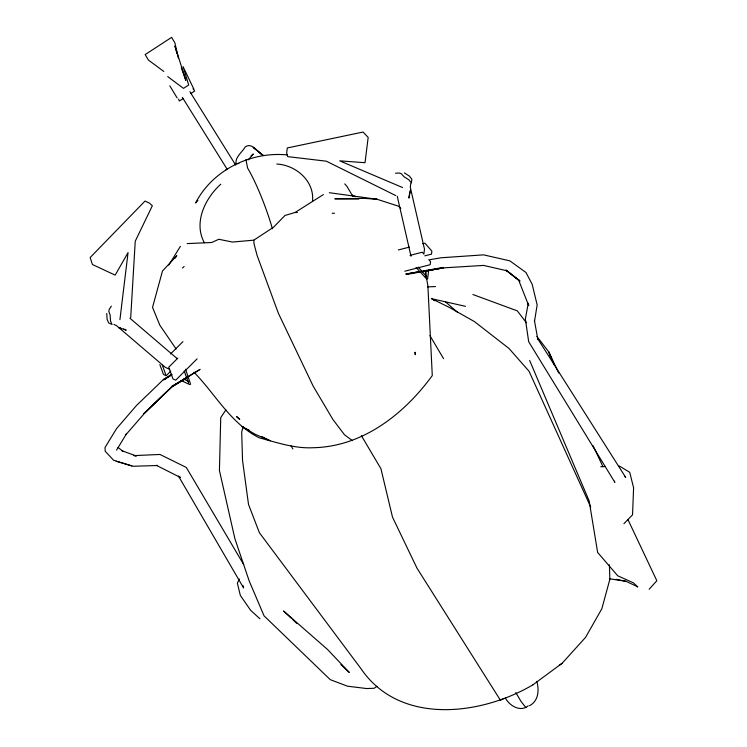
<?xml version="1.0" encoding="UTF-8"?>
<svg xmlns="http://www.w3.org/2000/svg" width="747" height="747" viewBox="0 0 747 747"><rect width="100%" height="100%" fill="white"/><g stroke="black" fill="none" stroke-linecap="round" stroke-linejoin="round"><path stroke-width="1.12" d="M130.706 317.578L135.244 241.206L152.323 205.78L149.521 203.156L145.03 201.055L90.172 257.528L92.413 264.503L115.159 275.139L128.054 252.598L119.931 319.613M409.412 194.332L408.945 198.104L410.495 190.121L409.683 193.277M410.775 183.454L410.299 187.226L424.483 249.134L423.857 254.213M425.398 277.23L426.248 270.386M428.731 269.928L427.639 278.668L426.882 279.229L416.032 267.435M534.478 321.518L537.158 304.888L532.135 284.196L525.991 272.515L509.837 260.843L483.58 254.858L441.038 257.771L428.61 259.919M243.186 426.518L241.692 432.009L242.532 460.367L248.508 504.402L259.377 532.695L361.137 668.892C399.841 725.598 480.975 715.495 533.059 684.747M239.442 579.074L237.359 583.062L240.338 595.443L250.665 610.346L259.919 618.777M116.541 450.152L126.402 433.914L125.813 434.81L144.573 413.24L171.642 387.002L186.955 377.767M168.822 265.064L180.382 246.351M111.359 306.13L109.165 309.51L108.838 311.48L110.145 315.038L110.5 320.958L112.069 324.515L108.679 322.928L107.11 319.371L106.756 313.46M225.893 409.888L220.729 417.629L219.422 470.479L234.885 538.69L249.265 581.157L264.083 615.883L330.258 679.658L347.504 686.194L366.618 688.547L374.182 688.267L376.992 686.269M174.817 258.453L176.815 255.689L162.482 271.002L152.528 307.39L159.886 325.29L176.096 348.961M248.256 159.867L253.336 153.985L251.057 155.806M649.134 589.29L656.828 580.736L627.891 519.464M197.936 200.392L195.602 202.969C212.578 169.942 250.917 151.23 287.455 154.937M532.966 684.784L562.099 663.308L585.555 637.387L601.839 608.758L609.841 579.364L609.412 564.723M220.776 184.201C205.098 198.357 193.305 222.466 204.342 242.756M623.922 523.722L632.541 514.804L633.596 487.772L629.712 472.309L619.188 465.941M170.568 353.957L182.931 341.65M177.823 358.13L168.682 367.235L172.968 378.906L175.685 380.176L197.124 358.831M170.755 371.175L166.179 375.732L163.472 374.462L159.849 364.629M171.81 386.881L143.9 413.605L171.642 387.002L200.224 369.335M182.408 268.024L184.135 266.52M505.327 697.969C509.482 705.766 520.351 712.423 528.222 705.812M529.52 705.738C538.54 701.031 539.353 690.135 536.766 681.357M559.372 665.288L562.099 663.308M183.164 98.539L179.364 101.004L178.533 99.099M190.746 93.599L194.696 91.031L193.043 88.744M225.939 169.849L226.864 169.252M234.763 164.116L235.688 163.509L238.844 163.621M171.707 374.238L163.201 379.747L136.43 405.556L116.597 428.545L105.019 447.537L105.187 451.244L113.628 460.264L131.864 465.904M187.189 243.597L211.737 242.495L218.815 239.273L232.382 242.047L253.803 240.17L273.505 227.247L284.999 215.453L295.102 212.484L323.376 194.575M171.651 374.826L163.817 379.756L171.959 374.649M199.262 369.83L171.679 386.516L186.946 377.749M194.043 372.258C215.575 394.379 230.73 423.549 259.321 437.854C277.053 442.523 294.514 448.676 313.133 447.733C362.668 446.753 404.22 414.062 432.28 375.592L427.891 285.802L426.453 277.875M503.291 698.865L500.425 700.238L416.994 568.168L392.502 517.12L380.933 468.724L361.389 435.669M398.356 249.946L409.412 247.117M422.671 243.727L424.884 243.158L431.878 251.123L431.495 254.139L424.81 255.847M410 255.381L422.26 252.243L423.101 253.205M404.762 271.217L430.179 264.709L430.561 261.693L429.618 260.619M407.199 274.382L420.748 271.945M422.979 271.544L443.288 267.884L483.542 265.418L507.456 270.89L506.643 270.638L520.024 281.152L505.943 270.05L519.109 280.508L518.437 279.593L528.727 305.663L528.25 303.273L525.365 318.978L528.68 341.706L614.865 482.338L614.426 481.18M405.92 274.009L443.167 267.417M406.023 274.046L421.896 271.273L426.808 276.866M600.728 466.716L605.341 466.52M395.499 173.211L399.496 173.061L401.382 173.771L403.912 176.656L408.964 179.906L411.382 183.015L411.849 179.233L409.431 176.133L404.388 172.874M427.489 286.885L435.501 286.577M358.831 199.075L334.833 198.795L364.256 198.366L377.104 199.281L398.44 206.172L400.831 208.488M373.677 199.244L377.104 199.281L329.38 192.717M295.102 212.484L297.418 212.531M332.182 213.231L334.507 213.268M609.328 578.757L626.014 581.306L637.695 586.834L633.484 582.875L617.732 575.797L597.637 552.435L589.168 500.966L529.642 360.446M616.06 579.298L626.014 581.306M276.81 164.032C296.045 165.078 314.804 181.222 312.489 201.55M434.558 300.696L431.71 298.735L465.502 306.335M120.65 328.045L118.456 327.503L126.224 330.165L123.675 328.979M116.224 461.282L133.041 466.259L157.514 465.512L156.422 465.362L180.447 477.51L178.477 476.072L243.597 587.964L242.98 585.415M472.888 294.514L517.298 310.873L526.383 322.732M402.558 187.534L339.717 160.838L365.022 162.715L368.178 137.411L363.07 132.042L287.287 147.962L286.671 152.958L287.688 156.627L326.346 161.193L395.77 195.583M636.883 586.479L637.695 586.834M113.899 324.403L116.439 325.589L165.236 367.3L169.802 369.429M183.491 379.037L188.618 381.437M180.858 380.428L189.738 384.584L190.606 384.219L185.527 369.205M431.71 298.735L449.554 307.54L474.364 321.546L508.968 348.438L529.025 371.231L590.737 507.101M249.274 430.291L241.981 426.64L255.325 434.362L270.097 440.702L261.767 436.537M352.379 195.06L355.376 196.75M352.453 440.637L344.507 434.801L332.817 419.356L313.152 386.096L278.388 313.301L257.099 255.455L253.999 243.699L253.803 240.17M163.817 71.469L148.42 60.077L145.179 54.568L171.651 37.35L174.882 42.859L178.393 58.201M167.711 76.577L183.473 88.379L188.692 84.981L183.043 66.604L193.865 89.126M118.073 447.444L123.152 451.468L121.985 450.786L136.374 455.969L133.946 455.614L159.97 454.456L186.32 467.463L243.671 564.536M263.327 155.507L253.196 147.42L262.925 155.264C257.715 152.556 252.225 142.042 245.296 146.823C242.383 152.08 235.268 156.721 235.996 163.369M129.941 318.231L177.254 358.672M445.371 301.769L457.566 312.33M291.143 618.068L283.561 610.981L327.681 649.61L349.279 672.431L340.856 664.55M292.833 619.646L297.045 623.586M418.264 267.137L421.159 270.433M344.74 183.883L346.944 186.386L352.752 196.218M624.791 476.297L625.603 477.277L537.448 338.307L537.849 339.483L534.394 320.332M525.907 707.586L521.089 701.517L515.794 692.562M536.878 336.411L548.774 351.921L558.719 372.996M177.16 97.96L169.812 85.849M189.915 91.694L235.707 165.124M182.333 97.362L227.284 169.429M429.927 335.618L443.55 358.653M291.069 445.894L292.843 448.9M593.062 445.707L603.006 466.782M554.218 364.807L548.774 351.921L551.239 358.448M184.182 370.998L188.589 382.968M162.332 365.255L165.703 374.415M181.316 67.734L185.816 80.359L174.938 45.922L176.955 53.7M397.273 196.33L411.009 256.277M245.968 159.709L247.602 168.056A60.33 10.299 70.2 0 1 272.44 228.741M425.211 271.077L426.033 275.606M163.369 379.625L166.357 378.169L163.369 379.625M443.26 267.828L421.878 271.74L443.26 267.828M238.526 418.32L236.519 416.49L239.75 419.394L238.526 418.32M415.173 352.817L415.071 352.22L415.257 354.704L415.173 352.817"/></g></svg>
